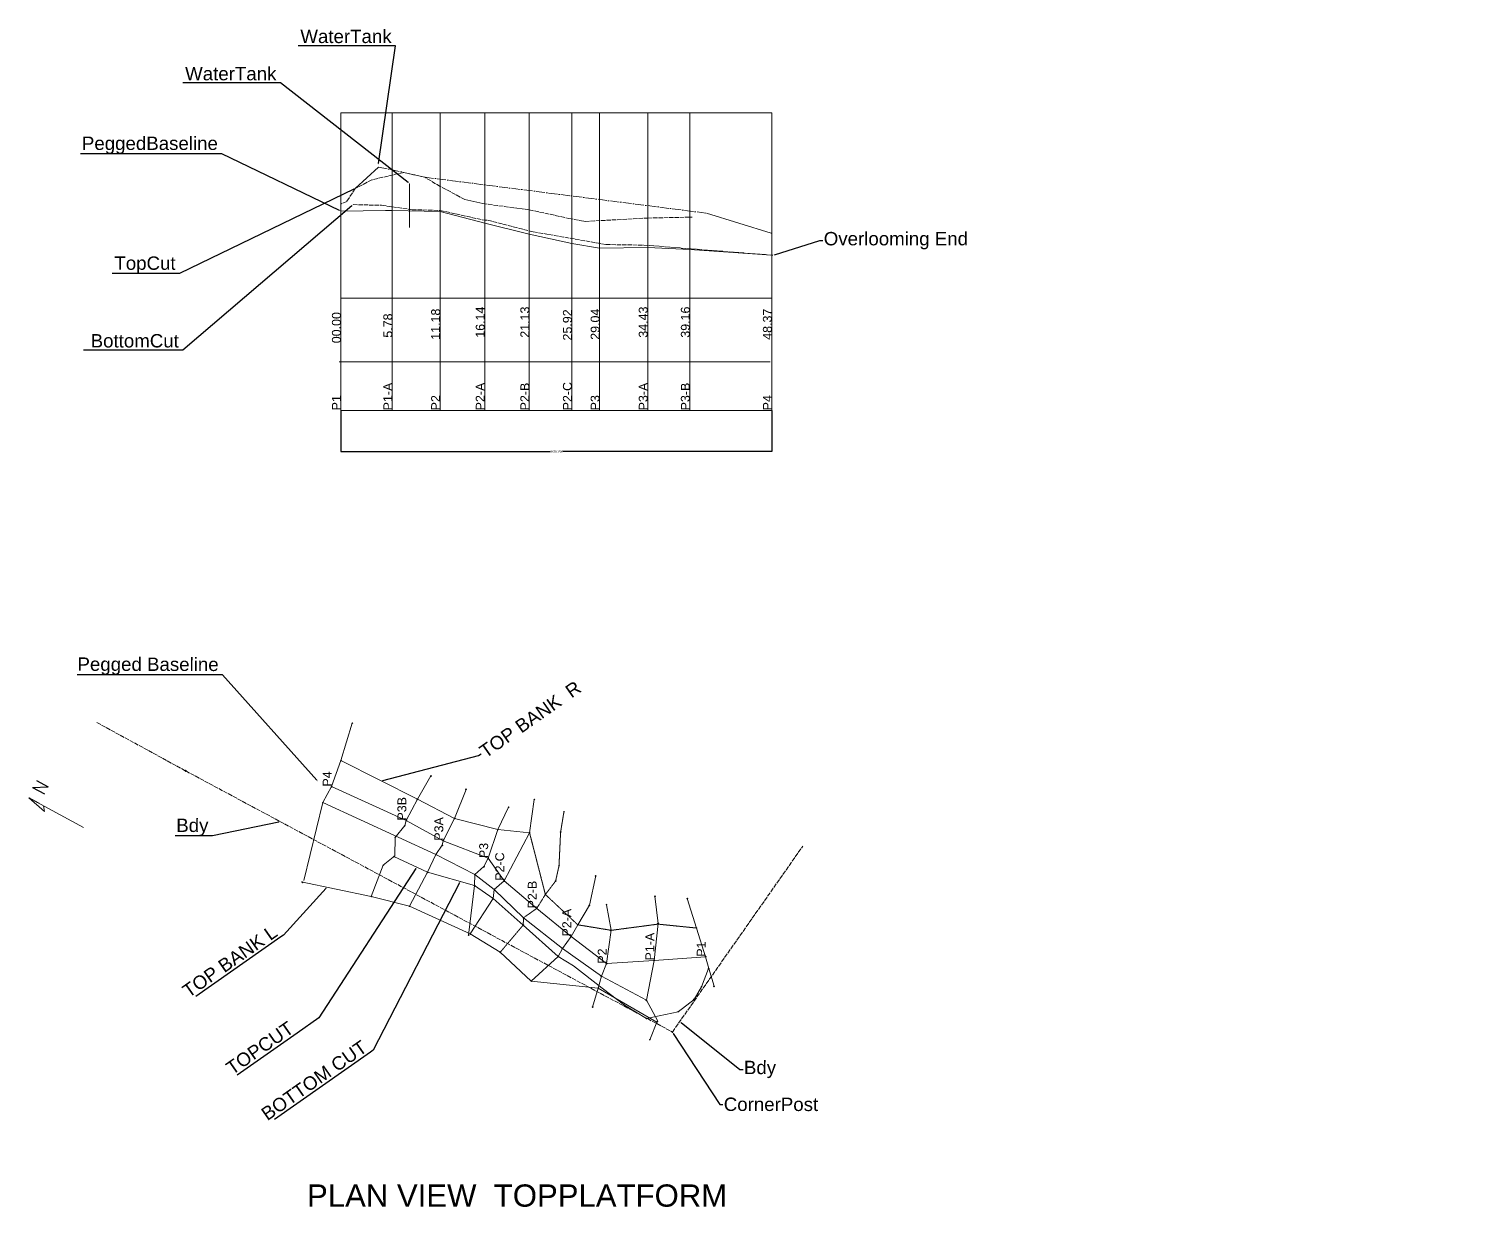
# Model space of a CAD drawing. Extents: x -31393 to 8567538, y -116403 to 8517995.
# Drawn here: x 137975 to 300604, y -91669 to 40537 of the extents above; entities that cross this region are included whole.
import ezdxf
from ezdxf import colors
from ezdxf.entities.mleader import LeaderData, LeaderLine
from ezdxf.math import Vec2, Vec3

# ---------------------------------------------------------------- set-up
doc = ezdxf.new("R2010")
doc.units = 0
doc.header["$MEASUREMENT"] = 0
doc.header["$PDMODE"] = 35
doc.header["$PDSIZE"] = 50
for name, pattern in [('ACAD_ISO02W100', [15, 12, -3]), ('DASHDOT2', [0.7, 0.5, -0.1, 0, -0.1]), ('DASHED', [0.6, 0.5, -0.1]), ('DASHED2', [0.3, 0.25, -0.05])]:
    doc.linetypes.add(name, pattern=pattern)
doc.layers.get('0').update_dxf_attribs({"linetype": 'CONTINUOUS'})
doc.layers.get('Defpoints').update_dxf_attribs({"linetype": 'CONTINUOUS'})
doc.layers.add('Boundary', color=7, linetype='CONTINUOUS')
doc.layers.add('VIEWPORTS', color=7, linetype='CONTINUOUS')
doc.styles.add('Annotative', font='txt.shx', dxfattribs={"height": 200})
doc.styles.add('MtXpl_arial_ttf_shx', font='arial.ttf.shx')
doc.styles.get("Standard").update_dxf_attribs({"font": 'arial.ttf', "height": 200})
doc.dimstyles.get("Standard").update_dxf_attribs({"dimtxt": 200, "dimasz": 0.18, "dimexe": 0.18, "dimexo": 0.0625, "dimgap": 0.09, "dimtad": 0, "dimtih": 1, "dimtoh": 1, "dimdec": 4, "dimzin": 0, "dimdsep": 46, "dimtxsty": 'MtXpl_arial_ttf_shx', "dimcen": 0.09, "dimadec": 0, "dimazin": 0, "dimtfac": 1, "dimtdec": 4, "dimtofl": 0, "dimtmove": 0, "dimatfit": 3, "dimfxl": 1, "dimtolj": 1, "dimtzin": 0, "dimarcsym": 0})

# ---------------------------------------------------------------- blocks, each defined once
blk = doc.blocks.new('*D137')
at = {"layer": 'Defpoints', "color": 0, "linetype": 'ACAD_ISO02W100', "lineweight": 0, "transparency": 16777216}
for p in [(172977, -2263, 47110), (221348, -2263, 47110), (221348, -6896)]:
    blk.add_point(p, dxfattribs=at)
at = {"layer": 'VIEWPORTS', "color": 0, "linetype": 'ACAD_ISO02W100', "lineweight": -2, "transparency": 16777216}
for p, q in [((172977, -2263), (172977, -6896)), ((221348, -2263), (221348, -6896)), ((172978, -6896), (196429, -6896)), ((221348, -6896), (197896, -6896))]:
    blk.add_line(p, q, dxfattribs=at)
at = {"layer": 'VIEWPORTS', "color": 0, "linetype": 'ACAD_ISO02W100', "lineweight": 0, "transparency": 16777216}
for points in [[(172978, -6896), (172978, -6896), (172977, -6896)], [(221348, -6896), (221348, -6896), (221348, -6896)]]:
    blk.add_solid(points, dxfattribs=at)
at = {"layer": 'VIEWPORTS', "color": 0, "linetype": 'ACAD_ISO02W100', "lineweight": 0, "transparency": 16777216, "insert": (197163, -6896), "char_height": 200, "attachment_point": 5, "style": 'MtXpl_arial_ttf_shx'}
blk.add_mtext('\\A1;48370.3726', dxfattribs=at)

msp = doc.modelspace()

# ---------------------------------------------------------------- linework, layer by layer
at = {"color": 7, "linetype": 'Continuous', "lineweight": 0}
for p, q in [((172974.87401, 31143.16716, 47110.43755), (172977.49283, -2262.52809, 47110.43755)), ((172974.87401, 31143.16716, 47110.43755), (221347.86539, 31143.16716, 47110.43755)), ((178751.71814, 31143.16716, 47110.43755), (178751.71814, -2262.52809, 47110.43755)), ((184113.44531, 31143.16716, 47110.43755), (184113.44531, -2262.52809, 47110.43755)), ((189118.64142, 31143.16716, 47110.43755), (189118.64142, -2262.52809, 47110.43755)), ((194108.45824, 31143.16716, 47110.43755), (194125.05386, -2262.52809, 47110.43755)), ((198904.26009, 31143.16716, 47110.43755), (198904.26009, -2262.52809, 47110.43755)), ((202014.73118, 31143.16716, 47110.43755), (202014.73118, -2262.52809, 47110.43755)), ((207415.44674, 31143.16716, 47110.43755), (207415.44674, -2262.52809, 47110.43755)), ((212138.65906, 31143.16716, 47110.43755), (212138.65906, -2262.52809, 47110.43755)), ((221347.86539, 31143.16716, 47110.43755), (221347.86539, -2262.52809, 47110.43755)), ((177184.08565, 25039.22516, 47110.43755), (174595.0859, 22638.91125, 47110.43755)), ((182395.10597, 23899.07606, 47110.43755), (180036.99758, 24439.14669, 47110.43755)), ((188913.66069, 20938.6889, 47110.43755), (186898.69495, 21398.74907, 47110.43755)), ((214000.23926, 19868.54895, 47110.43755), (221270.62316, 17618.79922, 47110.43755)), ((172981.573, 10314.62725, 47110.43755), (221354.56438, 10314.62725, 47110.43755)), ((172773.67089, 3197.51241, 47110.43755), (221146.66227, 3197.51241, 47110.43755))]:
    msp.add_line(p, q, dxfattribs=at)
at = {"color": 7, "linetype": 'DASHED2', "lineweight": 0, "ltscale": 2000}
for p, q in [((184133.3333, 22868.94134, 47110.43755), (182395.10597, 23899.07606, 47110.43755)), ((186898.69495, 21398.74907, 47110.43755), (184133.3333, 22868.94134, 47110.43755))]:
    msp.add_line(p, q, dxfattribs=at)
at = {"color": 7, "linetype": 'Continuous', "lineweight": 0, "ltscale": 1000}
for p, q in [((172977.49283, -2262.52809, 47110.43755), (221347.86539, -2262.52809, 47110.43755)), ((181573.06602, -45909.12844, 37669.20284), (172991.58428, -41552.13447, 36929.10605)), ((185747.86607, -48052.81798, 37779.21723), (181573.06602, -45909.12844, 37669.20284)), ((190604.24491, -49304.16223, 37689.20545), (185747.86607, -48052.81798, 37779.21723)), ((194158.58377, -49672.42139, 37419.17014), (190604.24491, -49304.16223, 37689.20545))]:
    msp.add_line(p, q, dxfattribs=at)
at = {"color": 7, "linetype": 'DASHED2', "lineweight": 0, "ltscale": 2000, "elevation": 47110.43755}
for points in [[(180036.99758, 24439.14669), (176464.33035, 23609.03812), (174595.0859, 22638.91125), (173644.96164, 21188.7216), (172974.87401, 20875.68066)], [(174355.87474, 20825.40611), (177555.47305, 20748.66405), (180972.91998, 20258.59996)], [(180972.91998, 20258.59996), (184133.20734, 20168.58819), (189082.5272, 19068.44431)], [(188913.66069, 20938.6889), (194108.45824, 20248.59865), (198559.0346, 19278.47178), (200383.90854, 18938.42731), (207415.3781, 19318.47701), (212418.5175, 19418.49009)], [(194558.09399, 17778.27558), (189375.59738, 19098.44824), (189083.00224, 19064.3661)], [(194558.09399, 17778.27558), (202738.26901, 16348.08855), (206993.35318, 16279.6325), (221456.90512, 15147.93159)]]:
    msp.add_lwpolyline(points, dxfattribs=at)
at = {"color": 7, "linetype": 'DASHDOT2', "lineweight": 0, "ltscale": 2000, "elevation": 47110.43755}
msp.add_lwpolyline([(177184.08565, 25039.22516), (180036.99758, 24439.14669), (182395.10597, 23899.07606), (214000.23926, 19868.54895)], dxfattribs=at)
at = {"color": 7, "linetype": 'Continuous', "lineweight": 0}
for points, elevation in [([(172974.87401, 20098.57903), (178000.66191, 20148.58557), (178751.71814, 20168.58819), (184113.44531, 20058.5738), (189118.64142, 18758.40376), (194108.45824, 17498.23896), (198904.26009, 16458.10293), (202014.73118, 15938.03492), (207415.44674, 15998.04277), (212138.65906, 15808.01792), (221347.86539, 15167.93421)], 47110.43755), ([(168837.18108, -55010.55218), (170957.75579, -46284.89073), (171943.19601, -44483.86049), (172991.58428, -41552.13447), (174261.03771, -37366.79208)], -31809.88356), ([(176397.8416, -56809.44185), (177741.12049, -53304.96103), (179051.76125, -52252.92411), (179073.79611, -50186.39023), (180153.52063, -48868.75829), (180326.32972, -48296.01872), (181573.06602, -45909.12844), (183083.60037, -43288.69362)], -31809.88356), ([(213917.86096, -63576.59848), (208156.32098, -63996.81888), (202785.8972, -64341.74569), (198813.88137, -61308.09421), (194960.13671, -58158.21623), (191307.13544, -55050.91884), (191307.13544, -55050.91884), (189506.73105, -52514.46966), (184473.28686, -50556.87722), (180326.32972, -48296.01872), (171943.19601, -44483.86049)], -31809.88356), ([(180684.76098, -57910.09875), (182720.34376, -54104.01478), (183654.14119, -52107.16895), (184360.28277, -51075.53295), (184473.28686, -50556.87722), (185747.86607, -48052.81798), (187024.81018, -44802.34054)], -31809.88356), ([(207267.89549, -68464.78571), (202220.43085, -65772.24786), (197843.13313, -62659.30546), (193474.80623, -59210.43291), (190192.13825, -56039.18087), (188009.21055, -54368.82082), (183654.14119, -52107.16895), (170957.75579, -46284.89073)], -31809.88356), ([(187320.99399, -61162.86633), (187987.24111, -55592.91615), (188009.21055, -54368.82082), (189037.36844, -53465.78089), (189506.73105, -52514.46966), (190604.24491, -49304.16223), (191800.98609, -46793.55799)], -31809.88356), ([(187489.76005, -61020.28027), (190065.26601, -57043.70641), (190192.13825, -56039.18087), (191307.13544, -55050.91884), (194158.58377, -49672.42139), (194680.85609, -45936.98937)], -31809.88356), ([(197377.85924, -63546.70773), (193446.23087, -60024.04018), (190071.00241, -57051.89908), (187987.24111, -55592.91615), (182720.34376, -54104.01478), (178939.69211, -52331.43667)], -31809.88356), ([(208458.11101, -70930.77857), (201873.19545, -67089.78842), (194339.27675, -66321.36893), (190860.77794, -63079.67816), (187489.76005, -61020.28027), (180684.76098, -57910.09875), (176397.8416, -56809.44185), (168530.30398, -55161.61182)], -31809.88356), ([(194339.27675, -66321.36893), (197377.85924, -63546.70773), (197843.13313, -62659.30546), (198827.81044, -61310.55049), (199569.14854, -59997.8768), (200875.7203, -57801.06572), (201577.48379, -54513.78979)], -31809.88356), ([(207649.44126, -72898.18187), (208533.20768, -70748.07674), (207267.89549, -68464.78571), (208156.32098, -63996.81888), (208574.48388, -59833.70485), (208227.52402, -56792.36147)], -31809.88356), ([(201231.0999, -69224.24683), (201873.19545, -67089.78842), (202220.43085, -65772.24786), (202785.8972, -64341.74569), (203326.99159, -60616.22383), (202788.86987, -57743.47331)], -31809.88356), ([(214862.15365, -66895.62328), (214264.60759, -64908.80056), (213917.86096, -63576.59848), (212898.20175, -60359.18113), (211857.22941, -57059.01318)], -31809.88356)]:
    msp.add_lwpolyline(points, dxfattribs=dict(at, elevation=elevation))
msp.add_polyline3d([(197377.85924, -63546.70773, 43009.90129), (199100.24284, -64611.63365, 43469.96145), (202314.82176, -67110.2168, 44940.15373), (204827.97367, -69025.51804, 45970.28844), (207286.99604, -70514.76971, 46510.35907), (210840.37399, -69748.24436, 45680.25051), (212612.43287, -68373.17231, 44710.12364), (213459.45192, -66949.87466, 44060.03862), (214228.55678, -64909.6244, 42879.88429)], dxfattribs=at)
for p in [(174261.03771, -37366.79208, 33758.69143), (172991.58428, -41552.13447, 36929.10605), (183083.60037, -43288.69362, 35538.92424), (171943.19601, -44483.86049, 37239.1466), (187024.81018, -44802.34054, 35508.92032), (170957.75579, -46284.89073, 37219.14398), (181573.06602, -45909.12844, 37669.20284), (191800.98609, -46793.55799, 35628.93601), (194680.85609, -45936.98937, 34998.85361), (180326.32972, -48296.01872, 37879.23031), (185747.86607, -48052.81798, 37779.21723), (198014.09934, -47314.70185, 35528.92293), (179073.79611, -50186.39023, 37819.22246), (180153.52063, -48868.75829, 37839.22507), (190604.24491, -49304.16223, 37689.20545), (194158.58377, -49672.42139, 37419.17014), (197641.58392, -49590.05295, 36999.1152), (183654.14119, -52107.16895, 38159.26693), (184360.28277, -51075.53295, 38199.27216), (184473.28686, -50556.87722, 38069.25516), (177741.12049, -53304.96103, 41489.70248), (178939.69211, -52331.43667, 40909.62662), (189037.36844, -53465.78089, 38219.27478), (189506.73105, -52514.46966, 38009.24731), (197461.80198, -53378.69928, 37339.15968), (168695.85884, -55243.00707, 42199.79534), (182720.34376, -54104.01478, 41389.6894), (188009.21055, -54368.82082, 38419.30094), (191305.503, -55100.89872, 38599.32448), (191307.13544, -55050.91884, 38529.31532), (197081.84158, -55085.42999, 38889.36241), (201577.48379, -54513.78979, 38319.28786), (176397.8416, -56809.44185, 43689.99023), (187987.24111, -55592.91615, 41009.6397), (190192.13825, -56039.18087, 38859.35849), (195931.67832, -56598.89276, 39539.44743), (208227.52402, -56792.36147, 41749.73649), (180684.76098, -57910.09875, 43950.02424), (190065.26601, -57043.70641, 41349.68417), (190071.00241, -57051.89908, 41339.68286), (194960.13671, -58158.21623, 39569.45135), (200875.7203, -57801.06572, 40229.53768), (202788.86987, -57743.47331, 40389.5586), (211857.22941, -57059.01318, 40209.53506), (193446.23087, -60024.04018, 42319.81104), (193474.80623, -59210.43291, 39849.48797), (199569.14854, -59997.8768, 41169.66062), (208574.48388, -59833.70485, 41999.76918), (187320.99399, -61162.86633, 44450.08963), (187489.76005, -61020.28027, 44390.08179), (198813.88137, -61308.09421, 40719.60177), (198827.81044, -61310.55049, 40829.61615), (203234.95044, -60629.94923, 41929.76003), (212898.20175, -60359.18113, 41719.73256), (212898.20175, -60359.18113, 41719.73256), (190860.77794, -63079.67816, 44680.11972), (197843.13313, -62659.30546, 41139.6567), (197377.85924, -63546.70773, 43009.90129), (202806.9015, -64360.45346, 42129.78619), (208156.32098, -63996.81888, 42239.80058), (213917.86096, -63576.59848, 42169.79142), (214264.60759, -64908.80056, 42939.89213), (194339.27675, -66321.36893, 45580.23743), (202220.43085, -65772.24786, 42239.80058), (201873.19545, -67089.78842, 44920.15111), (212612.43287, -68373.17231, 44710.12364), (213459.45192, -66949.87466, 44060.03862), (214862.15365, -66895.62328, 43980.02816), (201231.0999, -69224.24683, 46120.30806), (204827.97367, -69025.51804, 45970.28844), (207267.89549, -68464.78571, 42589.84635), (210840.37399, -69748.24436, 45680.25051), (207286.99604, -70514.76971, 46510.35907), (208510.31322, -70866.93289, 46520.36038), (207649.44126, -72898.18187, 47540.49379)]:
    msp.add_point(p, dxfattribs=at)
at = {"layer": 'Boundary', "color": 7, "linetype": 'DASHED', "lineweight": 0, "ltscale": 1000, "elevation": -31809.88356}
msp.add_lwpolyline([(145590.31138, -37296.00401), (155564.88021, -42726.70085), (210191.33218, -72027.97245), (224811.83441, -51185.94688)], dxfattribs=at)
at = {"layer": 'Boundary', "color": 7, "linetype": 'Continuous', "lineweight": 0}
for p in [(155552.58815, -42710.88914, -31809.88356), (155564.88021, -42726.70085, -31809.88356), (210188.8759, -72041.90152, -31809.88356)]:
    msp.add_point(p, dxfattribs=at)
at = {"layer": 'VIEWPORTS', "color": 7, "linetype": 'ACAD_ISO02W100', "lineweight": 0}
for p, q in [((180687.15317, 23191.69639, 47110.43755), (180687.15317, 18252.6005, 47110.43755)), ((137975.39479, -45743.24177, 47110.43755), (139105.57179, -46360.97542, 47110.43755)), ((139105.57179, -46360.97542, 47110.43755), (137975.39479, -45743.24177, 47110.43755))]:
    msp.add_line(p, q, dxfattribs=at)
at = {"layer": 'VIEWPORTS', "color": 7, "lineweight": 0}
for p, q in [((137975.39479, -45743.24177, 47110.43755), (139725.78854, -47295.25606, 47110.43755)), ((139725.78854, -47295.25606, 47110.43755), (139595.13264, -46628.56025, 47110.43755))]:
    msp.add_line(p, q, dxfattribs=at)
at = {"layer": 'VIEWPORTS', "color": 7, "lineweight": 0, "elevation": 47110.43755}
msp.add_lwpolyline([(137975.39479, -45743.24177), (144098.28728, -49089.90053)], dxfattribs=at)
at = {"layer": 'VIEWPORTS', "color": 7, "linetype": 'ACAD_ISO02W100', "lineweight": 0}
for points, elevation in [([(190860.77794, -63079.67816), (193446.23087, -60024.04018), (193474.80623, -59210.43291), (194960.13671, -58158.21623), (195931.67832, -56598.89276), (197081.84158, -55085.42999), (197461.80198, -53378.69928), (197641.58392, -49590.05295), (198014.09934, -47314.70185)], 44680.11972), ([(199569.14854, -59997.8768), (195931.67832, -56598.89276), (194158.58377, -49672.42139)], 42219.79796), ([(212898.20175, -60359.18113), (208565.41665, -59923.97566), (203326.99159, -60616.22383), (199569.14854, -59997.8768)], 41719.73256)]:
    msp.add_lwpolyline(points, dxfattribs=dict(at, elevation=elevation))

# ---------------------------------------------------------------- texts
at = {"color": 7, "linetype": 'ACAD_ISO02W100', "lineweight": 0}
for s, p in [('P1               00.00', (172977.49283, -2262.52809, 47110.43755)), ('P1-A             5.78', (178751.71814, -2262.52809, 47110.43755)), ('P2                11.18', (184113.44531, -2262.52809, 47110.43755)), ('P2-A             16.14', (189118.64142, -2262.52809, 47110.43755)), ('P2-B             21.13', (194125.05386, -2262.52809, 47110.43755)), ('P2-C            25.92', (198904.26009, -2262.52809, 47110.43755)), ('P3                29.04', (202014.73118, -2262.52809, 47110.43755)), ('P3-A             34.43', (207415.44674, -2262.52809, 47110.43755)), ('P3-B             39.16', (212138.65906, -2262.52809, 47110.43755)), ('P4                48.37', (221347.86539, -2262.52809, 47110.43755))]:
    msp.add_text(s, height=1000.130796, rotation=90, dxfattribs=at).set_placement(p)
at = {"color": 7, "linetype": 'Continuous', "lineweight": 0, "ltscale": 1000, "style": 'Annotative'}
msp.add_text('N', height=1500.19619, rotation=61.3398071664, dxfattribs=at).set_placement((139580.04825, -45533.51707, 47110.43755))
at = {"color": 7, "linetype": 'Continuous', "lineweight": 0}
for s, p in [('P4', (171943.19601, -44483.86049, 37239.1466)), ('P3B', (180326.32972, -48296.01872, 37879.23031)), ('P3A', (184473.28686, -50556.87722, 38069.25516)), ('P3', (189506.73105, -52514.46966, 38009.24731)), ('P2-C', (191307.13544, -55050.91884, 38529.31532)), ('P2-B', (194960.13671, -58158.21623, -31809.88356)), ('P2-A', (198827.81044, -61310.55049, -31809.88356)), ('P1-A', (208156.32098, -63996.81888, -31809.88356)), ('P2', (202806.9015, -64360.45346, 42129.78619)), ('P1', (213917.86096, -63576.59848, -31809.88356))]:
    msp.add_text(s, height=1000.130796, rotation=90, dxfattribs=at).set_placement(p)
at = {"color": 7, "linetype": 'Continuous', "lineweight": 0, "insert": (169178.91965, -89132.78636, -31809.88356), "char_height": 2500.32699, "attachment_point": 1}
msp.add_mtext_dynamic_manual_height_columns('PLAN VIEW  TOPPLATFORM', width=60073.9746487, gutter_width=1000.1308, heights=[200.02616], dxfattribs=at)

# ---------------------------------------------------------------- dimensions: what is measured, and where the dimension line sits
at = {"layer": 'VIEWPORTS', "color": 7, "linetype": 'ACAD_ISO02W100', "lineweight": 0}
dim = msp.add_linear_dim(base=(221347.8653876054, -6896.1043936311), p1=(172977.4928349129, -2262.5280864281, 47110.43755236), p2=(221347.8653876054, -2262.5280864322, 47110.43755236), dimstyle='Standard', dxfattribs=at)
dim.commit()
dim.dimension.update_dxf_attribs({"geometry": '*D137', "text_midpoint": (197162.6791112592, -6896.1043936311)})

# ---------------------------------------------------------------- leaders
at = {"color": 7, "linetype": 'Continuous', "lineweight": 0, "ltscale": 1000}
ml = msp.add_multileader_mtext('Standard', dxfattribs=at)
ml.set_content('WaterTank', color=7, style='MtXpl_arial_ttf_shx')
ml.set_leader_properties()
ml.build(insert=Vec2(0, 0))
ml.multileader.update_dxf_attribs({"text_right_attachment_type": 6, "dogleg_length": 72, "arrow_head_size": 180.02354})
ctx = ml.context
ctx.base_point, ctx.char_height, ctx.arrow_head_size, ctx.landing_gap_size, ctx.plane_origin = Vec3(168488.26032, 39694.81785, 47110.43755), 1500.196194, 180.02354, 90.01177, Vec3(184179.28205, 31304.62844, 47110.43755)
ctx.right_attachment, ctx.text_align_type = 6, 2
notes = []
notes.append((ctx, [(0, (1, 1, 0), (179127.53711, 38656.96043, 47110.43755), (-1, 0), 360.04709, [(0, [(177176.50498, 25270.09783, 47110.43755)], 0, [])])]))
ctx.mtext.insert, ctx.mtext.alignment, ctx.mtext.flow_direction = Vec3(178677.47825, 40457.19586, 47110.43755), 3, 5
ml = msp.add_multileader_mtext('Standard', dxfattribs=at)
ml.set_content('WaterTank', color=7, style='MtXpl_arial_ttf_shx')
ml.set_leader_properties()
ml.build(insert=Vec2(0, 0))
ml.multileader.update_dxf_attribs({"text_right_attachment_type": 6, "dogleg_length": 72, "arrow_head_size": 180.02354})
ctx = ml.context
ctx.base_point, ctx.char_height, ctx.arrow_head_size, ctx.landing_gap_size, ctx.plane_origin = Vec3(155556.15884, 35513.02338, 47110.43755), 1500.196194, 180.02354, 90.01177, Vec3(171247.18058, 27122.83397, 47110.43755)
ctx.right_attachment, ctx.text_align_type = 6, 2
notes.append((ctx, [(0, (1, 1, 0), (166195.43564, 34475.16595, 47110.43755), (-1, 0), 360.04709, [(0, [(180687.15317, 23191.69639, 47110.43755)], 0, [])])]))
ctx.mtext.insert, ctx.mtext.alignment, ctx.mtext.flow_direction = Vec3(165745.37678, 36275.40139, 47110.43755), 3, 5
ml = msp.add_multileader_mtext('Standard', dxfattribs=at)
ml.set_content('PeggedBaseline', color=7, style='MtXpl_arial_ttf_shx')
ml.set_leader_properties()
ml.build(insert=Vec2(0, 0))
ml.multileader.update_dxf_attribs({"text_right_attachment_type": 6, "dogleg_length": 72, "arrow_head_size": 180.02354})
ctx = ml.context
ctx.base_point, ctx.char_height, ctx.arrow_head_size, ctx.landing_gap_size, ctx.plane_origin = Vec3(143961.88325, 27490.95318, 47110.43755), 1500.196194, 180.02354, 90.01177, Vec3(170969.32819, 21488.31382, 47110.43755)
ctx.right_attachment, ctx.text_align_type = 6, 2
notes.append((ctx, [(0, (1, 1, 0), (159625.69164, 26523.39826, 47110.43755), (-1, 0), 360.04709, [(0, [(172974.87401, 20098.57903, 47110.43755)], 0, [])])]))
ctx.mtext.insert, ctx.mtext.alignment, ctx.mtext.flow_direction = Vec3(159175.63278, 28458.50809, 47110.43755), 3, 5
ml = msp.add_multileader_mtext('Standard', dxfattribs=at)
ml.set_content('TopCut', color=7, style='MtXpl_arial_ttf_shx')
ml.set_leader_properties()
ml.build(insert=Vec2(0, 0))
ml.multileader.update_dxf_attribs({"text_right_attachment_type": 6, "dogleg_length": 72, "arrow_head_size": 180.02354})
ctx = ml.context
ctx.base_point, ctx.char_height, ctx.arrow_head_size, ctx.landing_gap_size, ctx.plane_origin = Vec3(147640.58041, 14052.29262, 47110.43755), 1500.196194, 180.02354, 90.01177, Vec3(169818.77527, 8462.4506, 47110.43755)
ctx.right_attachment, ctx.text_align_type = 6, 2
notes.append((ctx, [(0, (1, 1, 0), (154883.43758, 13093.94764, 47110.43755), (-1, 0), 360.04709, [(0, [(174595.0859, 22638.91125, 47110.43755)], 0, [])])]))
ctx.mtext.insert, ctx.mtext.alignment, ctx.mtext.flow_direction = Vec3(154433.37872, 15010.63759, 47110.43755), 3, 5
ml = msp.add_multileader_mtext('Standard', dxfattribs=at)
ml.set_content('BottomCut', color=7, style='MtXpl_arial_ttf_shx')
ml.set_leader_properties()
ml.build(insert=Vec2(0, 0))
ml.multileader.update_dxf_attribs({"text_right_attachment_type": 6, "dogleg_length": 72, "arrow_head_size": 180.02354})
ctx = ml.context
ctx.base_point, ctx.char_height, ctx.arrow_head_size, ctx.landing_gap_size, ctx.plane_origin = Vec3(144806.08234, 5532.57602, 47110.43755), 1500.196194, 180.02354, 90.01177, Vec3(170124.17443, 16354.42121, 47110.43755)
ctx.right_attachment, ctx.text_align_type = 6, 2
notes.append((ctx, [(0, (1, 1, 0), (155246.83385, 4495.23026, 47110.43755), (-1, 0), 360.04709, [(0, [(174355.87474, 20825.40611, 47110.43755)], 0, [])])]))
ctx.mtext.insert, ctx.mtext.alignment, ctx.mtext.flow_direction = Vec3(154796.77499, 6295.46569, 47110.43755), 3, 5
ml = msp.add_multileader_mtext('Standard', dxfattribs=at)
ml.set_content('Overlooming End', color=7, style='MtXpl_arial_ttf_shx')
ml.set_leader_properties()
ml.build(insert=Vec2(0, 0))
ml.multileader.update_dxf_attribs({"text_right_attachment_type": 6, "dogleg_length": 72, "arrow_head_size": 180.02354})
ctx = ml.context
ctx.base_point, ctx.char_height, ctx.arrow_head_size, ctx.landing_gap_size, ctx.plane_origin = Vec3(227086.04714, 16788.99904, 47110.43755), 1500.196194, 180.02354, 90.01177, Vec3(248521.07633, 28599.93928, 47110.43755)
ctx.right_attachment = 6
notes.append((ctx, [(1, (1, 1, 0), (226726.00005, 16788.99904, 47110.43755), (1, 0), 360.04709, [(0, [(221456.90512, 15147.93159, 47110.43755)], 0, [])])]))
ctx.mtext.insert, ctx.mtext.flow_direction = Vec3(227176.05891, 17756.55395, 47110.43755), 5
ml = msp.add_multileader_mtext('Standard', dxfattribs=at)
ml.set_content('Pegged Baseline', color=7, style='MtXpl_arial_ttf_shx')
ml.set_leader_properties()
ml.build(insert=Vec2(0, 0))
ml.multileader.update_dxf_attribs({"text_right_attachment_type": 6, "dogleg_length": 0.36, "arrow_head_size": 180.02354})
ctx = ml.context
ctx.base_point, ctx.char_height, ctx.arrow_head_size, ctx.landing_gap_size, ctx.plane_origin, ctx.plane_x_axis, ctx.plane_y_axis = Vec3(143467.19613, -30961.23202, -31809.88356), 1500.196194, 180.02354, 90.01177, Vec3(166587.71954, -30317.30674, -31809.88356), Vec3(0.9999989873, -0.0014231584), Vec3(0.0014231584, 0.9999989873)
ctx.right_attachment, ctx.text_align_type = 6, 2
notes.append((ctx, [(0, (1, 1, 0), (159711.88368, -31951.9067, -31809.88356), (-0.9999989873, 0.0014231584), 360.04709, [(0, [(170418.68845, -43906.05092, -31809.88356)], 0, [])])]))
ctx.mtext.insert, ctx.mtext.text_direction, ctx.mtext.rotation, ctx.mtext.alignment, ctx.mtext.flow_direction = Vec3(159264.57924, -30016.15833, -31809.88356), Vec3(0.9999989873, -0.0014231584), 6.2817621483, 3, 5
ml = msp.add_multileader_mtext('Standard', dxfattribs=at)
ml.set_content('TOP BANK  R', color=7, style='MtXpl_arial_ttf_shx')
ml.set_leader_properties()
ml.build(insert=Vec2(0, 0))
ml.multileader.update_dxf_attribs({"text_right_attachment_type": 6, "dogleg_length": 72, "arrow_head_size": 180.02354})
ctx = ml.context
ctx.base_point, ctx.char_height, ctx.arrow_head_size, ctx.landing_gap_size, ctx.plane_origin, ctx.plane_x_axis, ctx.plane_y_axis = Vec3(188728.11974, -40807.45905, -31809.88356), 1500.196194, 180.02354, 90.01177, Vec3(192327.81748, -19820.32974, -31809.88356), Vec3(0.8191603711, 0.5735645443), Vec3(-0.5735645443, 0.8191603711)
ctx.right_attachment = 6
notes.append((ctx, [(1, (1, 1, 0), (188433.18343, -41013.9693, -31809.88356), (0.8191603711, 0.5735645443), 360.04709, [(0, [(177522.3607, -43852.50242, -31809.88356)], 0, [])])]))
ctx.mtext.insert, ctx.mtext.text_direction, ctx.mtext.rotation, ctx.mtext.flow_direction = Vec3(188364.28734, -40130.9025, -31809.88356), Vec3(0.8191603711, 0.5735645443), 0.6108507208, 5
ml = msp.add_multileader_mtext('Standard', dxfattribs=at)
ml.set_content('Bdy', color=7, style='MtXpl_arial_ttf_shx')
ml.set_leader_properties()
ml.build(insert=Vec2(0, 0))
ml.multileader.update_dxf_attribs({"text_right_attachment_type": 6, "dogleg_length": 72, "arrow_head_size": 180.02354})
ctx = ml.context
ctx.base_point, ctx.char_height, ctx.arrow_head_size, ctx.landing_gap_size, ctx.plane_origin, ctx.plane_x_axis, ctx.plane_y_axis = Vec3(154375.59276, -49049.23217, -31809.88356), 1500.196194, 180.02354, 90.01177, Vec3(166204.97839, -48433.97993, -31809.88356), Vec3(0.9999989873, -0.0014231584), Vec3(0.0014231584, 0.9999989873)
ctx.right_attachment, ctx.text_align_type = 6, 2
notes.append((ctx, [(0, (1, 1, 0), (158562.43566, -50025.81659, -31809.88356), (-0.9999989873, 0.0014231584), 360.04709, [(0, [(166204.97839, -48433.97993, -31809.88356)], 0, [])])]))
ctx.mtext.insert, ctx.mtext.text_direction, ctx.mtext.rotation, ctx.mtext.alignment, ctx.mtext.flow_direction = Vec3(158115.13997, -48083.92827, -31809.88356), Vec3(0.9999989873, -0.0014231584), 6.2817621483, 3, 5
ml = msp.add_multileader_mtext('Standard', dxfattribs=at)
ml.set_content('TOPCUT', color=7, style='MtXpl_arial_ttf_shx')
ml.set_leader_properties()
ml.build(insert=Vec2(0, 0))
ml.multileader.update_dxf_attribs({"text_right_attachment_type": 6, "dogleg_length": 72, "arrow_head_size": 180.02354})
ctx = ml.context
ctx.base_point, ctx.char_height, ctx.arrow_head_size, ctx.landing_gap_size, ctx.plane_origin, ctx.plane_x_axis, ctx.plane_y_axis = Vec3(160340.06527, -76314.26951, -31809.88356), 1500.196194, 180.02354, 90.01177, Vec3(181481.88773, -53523.35826, -31809.88356), Vec3(0.8191603711, 0.5735645443), Vec3(-0.5735645443, 0.8191603711)
ctx.right_attachment, ctx.text_align_type = 6, 2
notes.append((ctx, [(0, (1, 1, 0), (170522.61975, -70450.31626, -31809.88356), (-0.8191603711, -0.5735645443), 2972.54028, [(0, [(181481.88773, -53523.35826, -31809.88356)], 0, [])])]))
ctx.mtext.insert, ctx.mtext.text_direction, ctx.mtext.rotation, ctx.mtext.width, ctx.mtext.defined_height, ctx.mtext.alignment, ctx.mtext.flow_direction = Vec3(166981.34726, -70732.206, -31809.88356), Vec3(0.8191603711, 0.5735645443), 0.6108507208, 8231.2264139, 3653.1341, 3, 5
ml = msp.add_multileader_mtext('Standard', dxfattribs=at)
ml.set_content('BOTTOM CUT', color=7, style='MtXpl_arial_ttf_shx')
ml.set_leader_properties()
ml.build(insert=Vec2(0, 0))
ml.multileader.update_dxf_attribs({"text_right_attachment_type": 6, "dogleg_length": 72, "arrow_head_size": 180.02354})
ctx = ml.context
ctx.base_point, ctx.char_height, ctx.arrow_head_size, ctx.landing_gap_size, ctx.plane_origin, ctx.plane_x_axis, ctx.plane_y_axis = Vec3(164142.51618, -81551.0483, -31809.88356), 1500.196194, 180.02354, 90.01177, Vec3(182827.81131, -63973.97108, -31809.88356), Vec3(0.8191603711, 0.5735645443), Vec3(-0.5735645443, 0.8191603711)
ctx.right_attachment, ctx.text_align_type = 6, 2
notes.append((ctx, [(0, (1, 1, 0), (176615.26753, -74083.53148, -31809.88356), (-0.8191603711, -0.5735645443), 360.04709, [(0, [(186383.27319, -55139.4898, -31809.88356)], 0, [])])]))
ctx.mtext.insert, ctx.mtext.text_direction, ctx.mtext.rotation, ctx.mtext.alignment, ctx.mtext.flow_direction = Vec3(175214.04594, -72866.98776, -31809.88356), Vec3(0.8191603711, 0.5735645443), 0.6108507208, 3, 5
ml = msp.add_multileader_mtext('Standard', dxfattribs=at)
ml.set_content('TOP BANK L', color=7, style='MtXpl_arial_ttf_shx')
ml.set_leader_properties()
ml.build(insert=Vec2(0, 0))
ml.multileader.update_dxf_attribs({"text_right_attachment_type": 6, "dogleg_length": 72, "arrow_head_size": 180.02354})
ctx = ml.context
ctx.base_point, ctx.char_height, ctx.arrow_head_size, ctx.landing_gap_size, ctx.plane_origin, ctx.plane_x_axis, ctx.plane_y_axis = Vec3(155660.49402, -67505.68796, -31809.88356), 1500.196194, 180.02354, 90.01177, Vec3(171432.99453, -55769.57086, -31809.88356), Vec3(0.8191603711, 0.5735645443), Vec3(-0.5735645443, 0.8191603711)
ctx.right_attachment, ctx.text_align_type = 6, 2
notes.append((ctx, [(0, (1, 1, 0), (166542.50568, -61152.60926, -31809.88356), (-0.8191603711, -0.5735645443), 360.04709, [(0, [(171432.99453, -55769.57086, -31809.88356)], 0, [])])]))
ctx.mtext.insert, ctx.mtext.text_direction, ctx.mtext.rotation, ctx.mtext.alignment, ctx.mtext.flow_direction = Vec3(165141.28409, -59936.06554, -31809.88356), Vec3(0.8191603711, 0.5735645443), 0.6108507208, 3, 5
ml = msp.add_multileader_mtext('Standard', dxfattribs=at)
ml.set_content('Bdy', color=7, style='MtXpl_arial_ttf_shx')
ml.set_leader_properties()
ml.build(insert=Vec2(0, 0))
ml.multileader.update_dxf_attribs({"text_right_attachment_type": 6, "dogleg_length": 72, "arrow_head_size": 180.02354})
ctx = ml.context
ctx.base_point, ctx.char_height, ctx.arrow_head_size, ctx.landing_gap_size, ctx.plane_origin, ctx.plane_x_axis, ctx.plane_y_axis = Vec3(218123.65811, -76222.57203, -31809.88356), 1500.196194, 180.02354, 90.01177, Vec3(231024.4213, -62898.03807, -31809.88356), Vec3(0.9999989873, -0.0014231584), Vec3(0.0014231584, 0.9999989873)
ctx.right_attachment = 6
notes.append((ctx, [(1, (1, 1, 0), (217763.61139, -76222.05963, -31809.88356), (0.9999989873, -0.0014231584), 360.04709, [(0, [(211016.71279, -70851.36419, -31809.88356)], 0, [])])]))
ctx.mtext.insert, ctx.mtext.text_direction, ctx.mtext.rotation, ctx.mtext.flow_direction = Vec3(218215.05115, -75252.07622, -31809.88356), Vec3(0.9999989873, -0.0014231584), 6.2817621483, 5
ml = msp.add_multileader_mtext('Standard', dxfattribs=at)
ml.set_content('CornerPost', color=7, style='MtXpl_arial_ttf_shx')
ml.set_leader_properties()
ml.build(insert=Vec2(0, 0))
ml.multileader.update_dxf_attribs({"text_right_attachment_type": 6, "dogleg_length": 72, "arrow_head_size": 180.02354})
ctx = ml.context
ctx.base_point, ctx.char_height, ctx.arrow_head_size, ctx.landing_gap_size, ctx.plane_origin, ctx.plane_x_axis, ctx.plane_y_axis = Vec3(215862.45466, -80146.04162, -31809.88356), 1500.196194, 180.02354, 90.01177, Vec3(230431.65708, -65145.3122, -31809.88356), Vec3(0.9999989873, -0.0014231584), Vec3(0.0014231584, 0.9999989873)
ctx.right_attachment = 6
notes.append((ctx, [(1, (1, 1, 0), (215502.40794, -80145.52921, -31809.88356), (0.9999989873, -0.0014231584), 360.04709, [(0, [(210188.8759, -72041.90152, -31809.88356)], 0, [])])]))
ctx.mtext.insert, ctx.mtext.text_direction, ctx.mtext.rotation, ctx.mtext.flow_direction = Vec3(215953.55205, -79383.28082, -31809.88356), Vec3(0.9999989873, -0.0014231584), 6.2817621483, 5
for ctx, leaders in notes:
    for number, flags, end, landing, length, lines in leaders:
        leader = LeaderData()
        leader.index, (leader.has_last_leader_line, leader.has_dogleg_vector, leader.attachment_direction) = number, flags
        leader.last_leader_point, leader.dogleg_vector, leader.dogleg_length = Vec3(end), Vec3(landing), length
        for number, points, colour, breaks in lines:
            line = LeaderLine()
            line.index, line.vertices, line.color, line.breaks = number, Vec3.list(points), colors.encode_raw_color(colour), breaks
            leader.lines.append(line)
        ctx.leaders.append(leader)

doc.saveas('drawing.dxf')
